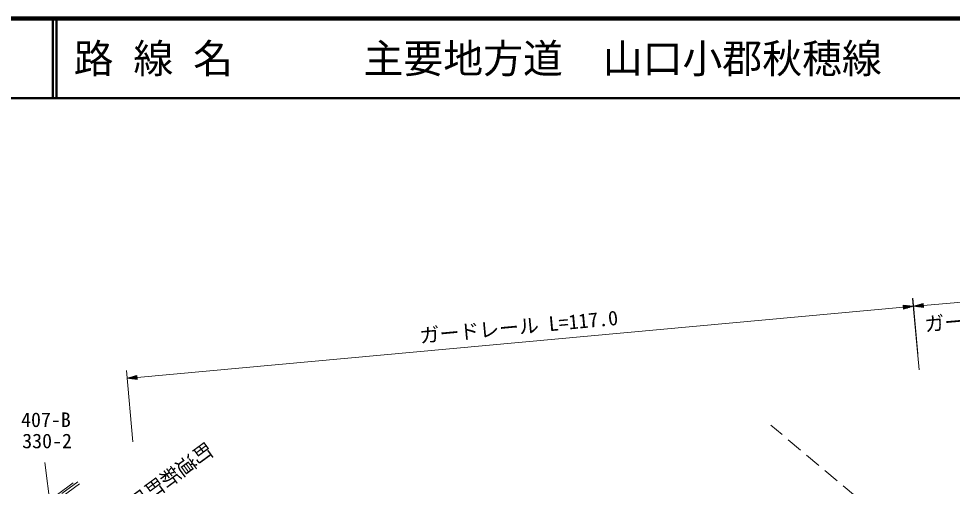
# Model space of a CAD drawing. Units: millimetres, scale not verified. Extents: x 40000 to 680000, y 20000 to 380000.
# Drawn here: x 173486 to 290583, y 321291 to 380000 of the extents above; entities that cross this region are included whole.
import ezdxf
from ezdxf.enums import TextEntityAlignment as Align

# ---------------------------------------------------------------- set-up
doc = ezdxf.new("R2010")
doc.units = ezdxf.units.MM
doc.header["$LTSCALE"] = 1000
for name, color, linetype, lineweight in [('M-BGD', 7, 'Continuous', 13), ('M-STR-HTXT', 7, 'Continuous', 13), ('M-STR-STRC', 7, 'Continuous', 13), ('M-TTL', 2, 'Continuous', 140), ('M-TTL-LINE', 7, 'Continuous', 50)]:
    doc.layers.add(name, color=color, linetype=linetype, lineweight=lineweight)
doc.layers.add('M-TTL-TXT', color=7, linetype='Continuous')
doc.styles.add('@ＭＳ ゴシック', font='')
doc.styles.add('ＭＳ ゴシック', font='')
doc.styles.get('@ＭＳ ゴシック').set_extended_font_data('@MS Gothic')
doc.styles.get('ＭＳ ゴシック').set_extended_font_data('MS Gothic')

msp = doc.modelspace()

# ---------------------------------------------------------------- linework, layer by layer
at = {"layer": 'M-BGD'}
for p, q in [((267838, 328960), (269243, 327779)), ((270009, 327136), (271540, 325849)), ((272305, 325206), (273837, 323919)), ((274602, 323276), (276134, 321989)), ((180914, 321851), (178879, 320398)), ((276899, 321346), (278431, 320059))]:
    msp.add_line(p, q, dxfattribs=at)
for points in [[(161563, 305076), (163090, 307455), (164830, 309604), (166482, 311273), (169003, 313341), (180327, 321733)], [(162256, 304983), (163783, 307362), (165523, 309510), (167174, 311179), (169695, 313248), (181112, 321620)]]:
    msp.add_lwpolyline(points, dxfattribs=at)
at = {"layer": 'M-STR-HTXT'}
for p, q in [((286966, 344006), (311675, 346173)), ((286419, 335928), (285597, 344890)), ((286245, 337920), (285633, 344893)), ((188338, 334967), (284444, 343780)), ((285689, 343894), (284421, 344029)), ((284421, 344029), (284467, 343531)), ((284675, 344002), (284426, 343979)), ((284430, 343929), (284928, 343975)), ((285182, 343948), (284435, 343880)), ((284439, 343830), (285435, 343921)), ((285689, 343894), (284444, 343780)), ((284449, 343730), (285444, 343821)), ((285200, 343749), (284453, 343680)), ((284458, 343631), (284956, 343676)), ((284711, 343604), (284462, 343581)), ((285689, 343894), (284467, 343531)), ((285720, 343897), (286944, 344255)), ((285720, 343897), (286966, 344006)), ((285720, 343897), (286987, 343757)), ((286961, 344056), (285965, 343969)), ((286970, 343956), (285974, 343869)), ((286210, 344040), (286957, 344106)), ((286227, 343841), (286974, 343906)), ((286953, 344155), (286454, 344112)), ((286979, 343857), (286481, 343813)), ((286699, 344183), (286948, 344205)), ((286734, 343785), (286983, 343807)), ((286987, 343757), (286944, 344255)), ((187824, 326886), (187002, 335848)), ((187094, 334853), (188316, 335216)), ((187094, 334853), (188338, 334967)), ((188334, 335017), (187338, 334925)), ((188343, 334917), (187347, 334826)), ((187582, 334998), (188329, 335066)), ((188325, 335116), (187827, 335070)), ((188071, 335143), (188320, 335166)), ((188361, 334718), (188316, 335216)), ((187094, 334853), (188361, 334718)), ((187601, 334799), (188348, 334867)), ((188352, 334817), (187854, 334772)), ((188108, 334745), (188357, 334768))]:
    msp.add_line(p, q, dxfattribs=at)
at = {"layer": 'M-STR-STRC'}
msp.add_line((176777, 324284), (181046, 289702), dxfattribs=at)
at = {"layer": 'M-TTL'}
msp.add_line((680000, 380000), (40000, 380000), dxfattribs=at)
at = {"layer": 'M-TTL-LINE'}
for p, q in [((177750, 380000), (177750, 370000)), ((178250, 380000), (178250, 370000)), ((40000, 370000), (680000, 370000))]:
    msp.add_line(p, q, dxfattribs=at)

# ---------------------------------------------------------------- texts
at = {"layer": 'M-BGD', "style": '@ＭＳ ゴシック'}
msp.add_text('町道新町岡田線', height=1833, rotation=216.187, dxfattribs=at).set_placement((190480, 321011), align=Align.MIDDLE_CENTER)
at = {"layer": 'M-STR-HTXT', "style": 'ＭＳ ゴシック'}
for s, rotation, p in [('ガードパイプ  L=22.0', 5.012, (299662, 341255)), ('ガードレール L=117.0', 5.24, (236346, 339871))]:
    msp.add_text(s, height=1833, rotation=rotation, dxfattribs=at).set_placement(p, align=Align.BOTTOM_CENTER)
at = {"layer": 'M-STR-STRC', "style": 'ＭＳ ゴシック'}
for s, p in [('407-B', (173788, 329653)), ('330-2', (173930, 326989))]:
    msp.add_text(s, height=1833, dxfattribs=at).set_placement(p, align=Align.MIDDLE_LEFT)
at = {"layer": 'M-TTL-TXT', "style": 'ＭＳ ゴシック'}
for s, p in [('路 線 名', (180380, 375000)), ('主要地方道\u3000山口小郡秋穂線', (216734, 375000))]:
    msp.add_text(s, height=3666, dxfattribs=at).set_placement(p, align=Align.MIDDLE_LEFT)

doc.saveas('drawing.dxf')
